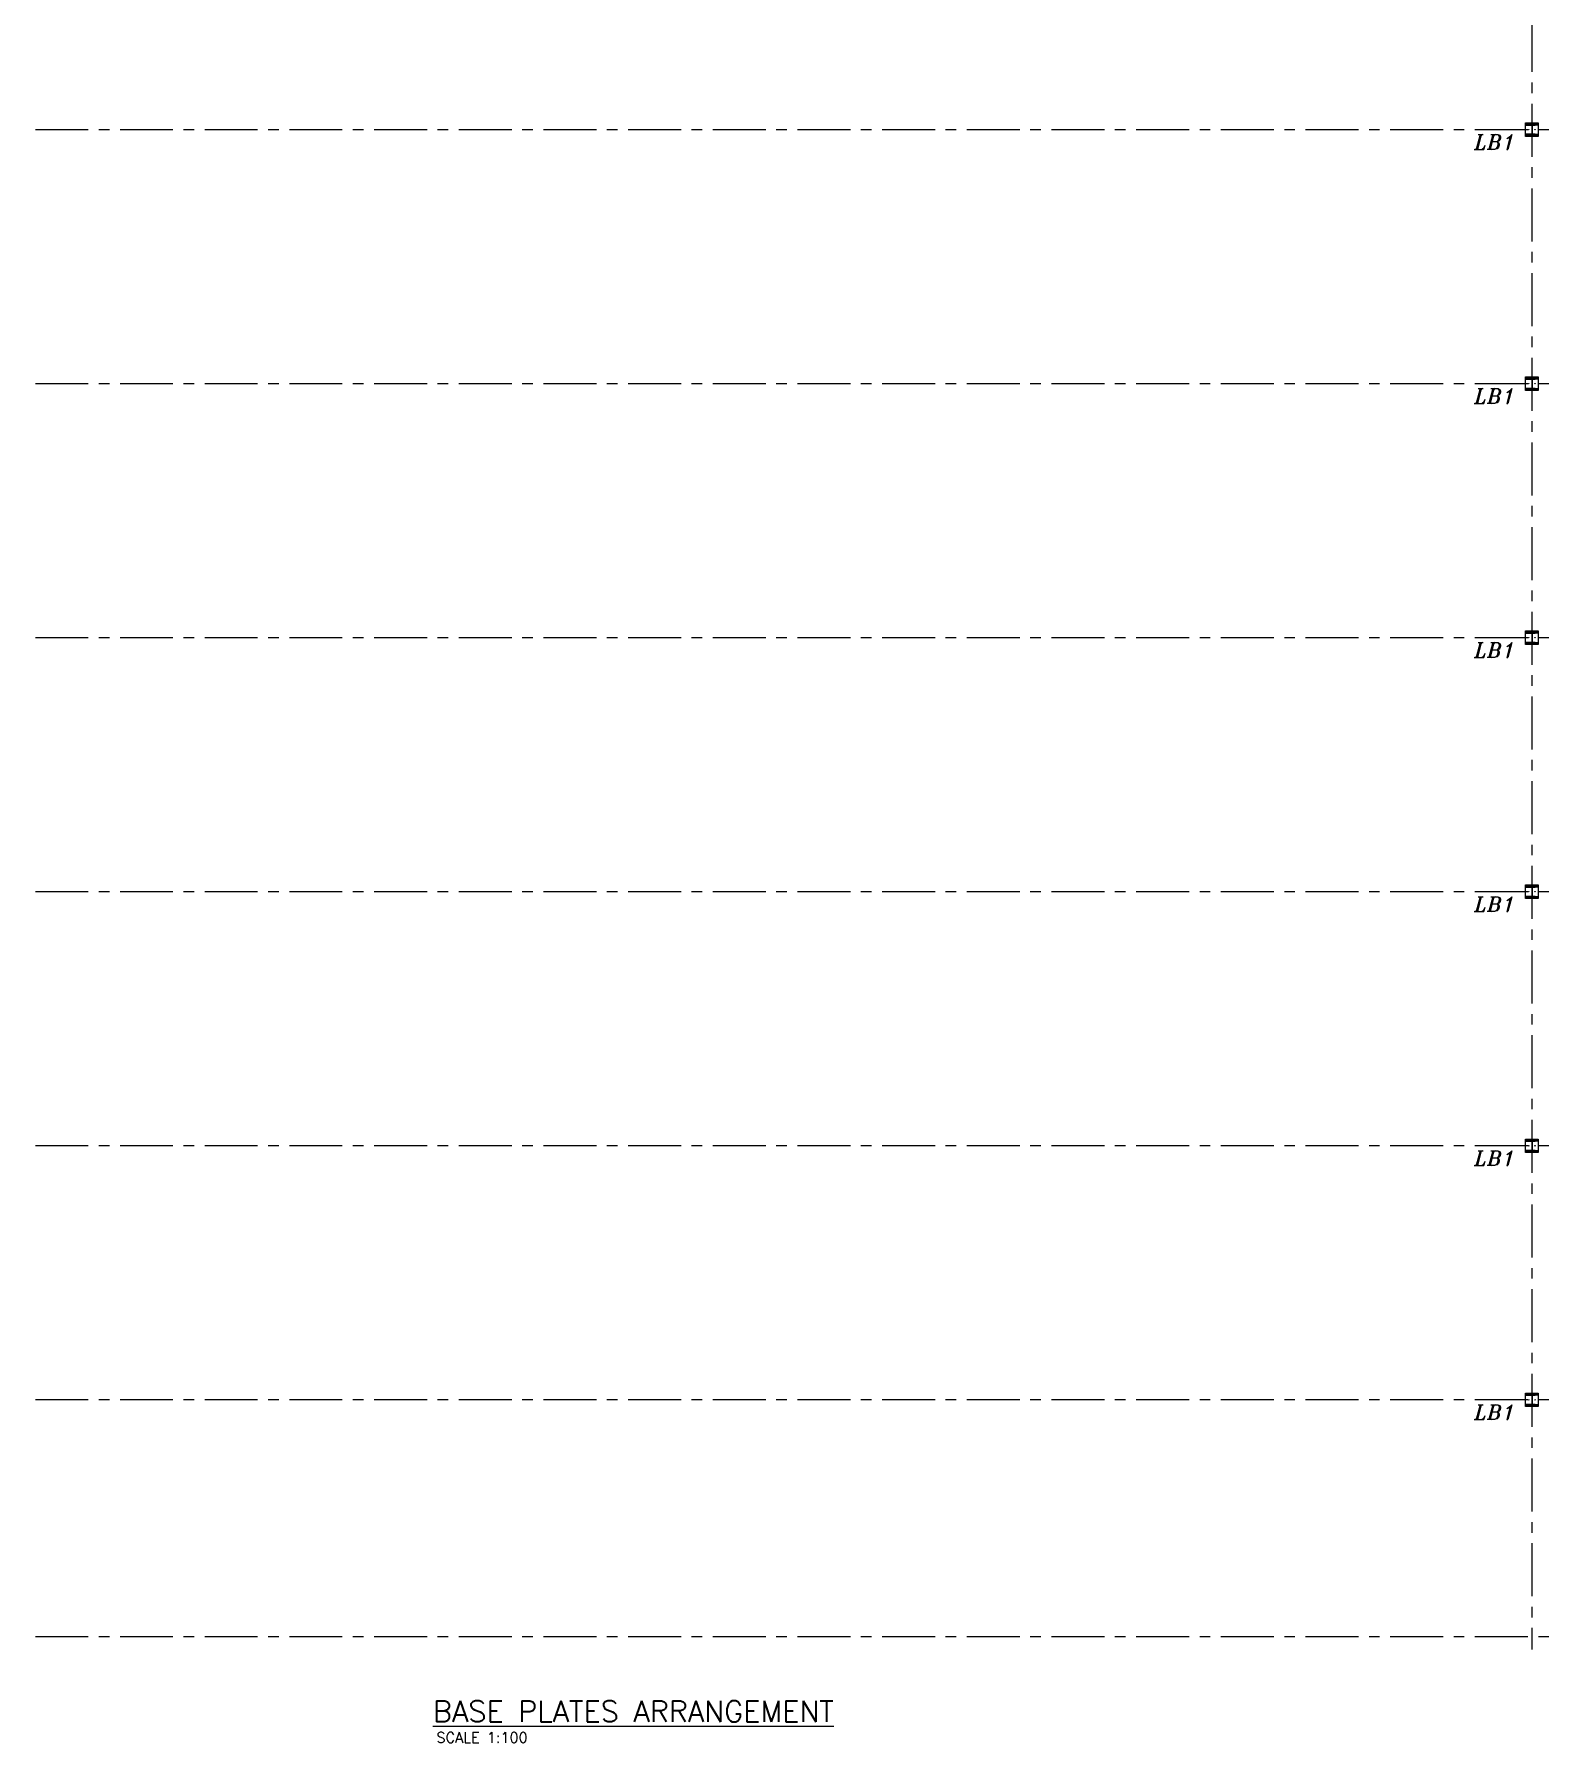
# Model space of a CAD drawing. Header units: inches. Extents: x -15 to 1885144, y -42615 to 866270.
# Drawn here: x 1663659 to 1699292, y 469902 to 510259 of the extents above; entities that cross this region are included whole.
import ezdxf
from ezdxf.enums import TextEntityAlignment as Align

# ---------------------------------------------------------------- set-up
doc = ezdxf.new("R2010")
doc.units = ezdxf.units.IN
doc.header["$LTSCALE"] = 100
doc.header["$MEASUREMENT"] = 0
doc.linetypes.add('CENTER', pattern=[2, 1.25, -0.25, 0.25, -0.25])
doc.linetypes.add('PHANTOM2', pattern=[1.25, 0.625, -0.125, 0.125, -0.125, 0.125, -0.125])
for name, color, linetype in [('axis', 8, 'PHANTOM2'), ('bracing', 6, 'Continuous'), ('columns', 2, 'Continuous'), ('text', 3, 'Continuous')]:
    doc.layers.add(name, color=color, linetype=linetype)
doc.styles.add('LEROY100', font='simplex.shx')
doc.styles.add('T45', font='simplex.shx', dxfattribs={"height": 4.5})
doc.styles.add('TEXT-3', font='ITALICT.shx', dxfattribs={"height": 350})

# ---------------------------------------------------------------- blocks, each defined once
blk = doc.blocks.new('*U1034')
at = {"layer": 'text', "linetype": 'Continuous', "style": 'TEXT-3'}
blk.add_text('LB1', height=350, dxfattribs=at).set_placement((17673, -175))
blk = doc.blocks.new('*U1035')
at = {"layer": 'bracing', "color": 0, "linetype": 'ByBlock', "lineweight": -2, "transparency": 16777216}
for p in [(0, 30000), (0, 24000), (0, 18000), (0, 12000), (0, 6000), (0, 0)]:
    blk.add_blockref('*U1034', p, dxfattribs=at)

msp = doc.modelspace()

# ---------------------------------------------------------------- linework, layer by layer
at = {"layer": 'axis', "linetype": 'CENTER', "ltscale": 10}
for p, q in [((1699034.378, 550615.913), (1699034.378, 472103.515)), ((1734936.993, 508003.515), (1628025.176, 508003.515)), ((1734936.993, 508003.515), (1628025.176, 508003.515)), ((1734936.993, 508003.515), (1628025.176, 508003.515)), ((1734936.993, 508003.515), (1628025.176, 508003.515)), ((1734936.993, 502003.515), (1628025.176, 502003.515)), ((1734936.993, 502003.515), (1628025.176, 502003.515)), ((1734936.993, 502003.515), (1628025.176, 502003.515)), ((1734936.993, 502003.515), (1628025.176, 502003.515)), ((1734936.993, 496003.515), (1628025.176, 496003.515)), ((1734936.993, 496003.515), (1628025.176, 496003.515)), ((1734936.993, 496003.515), (1628025.176, 496003.515)), ((1734936.993, 496003.515), (1628025.176, 496003.515)), ((1734936.993, 490003.515), (1628025.176, 490003.515)), ((1734936.993, 490003.515), (1628025.176, 490003.515)), ((1734936.993, 490003.515), (1628025.176, 490003.515)), ((1734936.993, 490003.515), (1628025.176, 490003.515)), ((1734936.993, 484003.515), (1628025.176, 484003.515)), ((1734936.993, 484003.515), (1628025.176, 484003.515)), ((1734936.993, 484003.515), (1628025.176, 484003.515)), ((1734936.993, 484003.515), (1628025.176, 484003.515)), ((1734936.993, 478003.515), (1628025.176, 478003.515)), ((1734936.993, 478003.515), (1628025.176, 478003.515)), ((1734936.993, 478003.515), (1628025.176, 478003.515)), ((1734936.993, 478003.515), (1628025.176, 478003.515)), ((1734936.993, 472403.515), (1628025.176, 472403.515))]:
    msp.add_line(p, q, dxfattribs=at)
at = {"layer": 'columns'}
for p, q in [((1698884.378, 507843.515), (1698884.378, 508163.515)), ((1698884.378, 508163.515), (1699184.378, 508163.515)), ((1698959.378, 508133.515), (1698899.378, 508133.515)), ((1698899.378, 508133.515), (1698899.378, 508113.515)), ((1698899.378, 508113.515), (1698959.378, 508113.515)), ((1699109.378, 508133.515), (1698959.378, 508133.515)), ((1698959.378, 508133.515), (1698959.378, 508113.515)), ((1698959.378, 508113.515), (1699109.378, 508113.515)), ((1699029.378, 508113.515), (1699029.378, 507893.515)), ((1699039.378, 508113.515), (1699039.378, 507893.515)), ((1699109.378, 508113.515), (1699109.378, 508133.515)), ((1699109.378, 508133.515), (1699169.378, 508133.515)), ((1699169.378, 508113.515), (1699109.378, 508113.515)), ((1699169.378, 508133.515), (1699169.378, 508113.515)), ((1699184.378, 508163.515), (1699184.378, 507843.515)), ((1699184.378, 507843.515), (1698884.378, 507843.515)), ((1698959.378, 507893.515), (1698899.378, 507893.515)), ((1698899.378, 507893.515), (1698899.378, 507873.515)), ((1698899.378, 507873.515), (1698959.378, 507873.515)), ((1699109.378, 507893.515), (1698959.378, 507893.515)), ((1698959.378, 507893.515), (1698959.378, 507873.515)), ((1698959.378, 507873.515), (1699109.378, 507873.515)), ((1699109.378, 507873.515), (1699109.378, 507893.515)), ((1699109.378, 507893.515), (1699169.378, 507893.515)), ((1699169.378, 507873.515), (1699109.378, 507873.515)), ((1699169.378, 507893.515), (1699169.378, 507873.515)), ((1698884.378, 501843.515), (1698884.378, 502163.515)), ((1698884.378, 502163.515), (1699184.378, 502163.515)), ((1698959.378, 502133.515), (1698899.378, 502133.515)), ((1698899.378, 502133.515), (1698899.378, 502113.515)), ((1698899.378, 502113.515), (1698959.378, 502113.515)), ((1699109.378, 502133.515), (1698959.378, 502133.515)), ((1698959.378, 502133.515), (1698959.378, 502113.515)), ((1698959.378, 502113.515), (1699109.378, 502113.515)), ((1699029.378, 502113.515), (1699029.378, 501893.515)), ((1699039.378, 502113.515), (1699039.378, 501893.515)), ((1699109.378, 502113.515), (1699109.378, 502133.515)), ((1699109.378, 502133.515), (1699169.378, 502133.515)), ((1699169.378, 502113.515), (1699109.378, 502113.515)), ((1699169.378, 502133.515), (1699169.378, 502113.515)), ((1699184.378, 502163.515), (1699184.378, 501843.515)), ((1699184.378, 501843.515), (1698884.378, 501843.515)), ((1698959.378, 501893.515), (1698899.378, 501893.515)), ((1698899.378, 501893.515), (1698899.378, 501873.515)), ((1698899.378, 501873.515), (1698959.378, 501873.515)), ((1699109.378, 501893.515), (1698959.378, 501893.515)), ((1698959.378, 501893.515), (1698959.378, 501873.515)), ((1698959.378, 501873.515), (1699109.378, 501873.515)), ((1699109.378, 501873.515), (1699109.378, 501893.515)), ((1699109.378, 501893.515), (1699169.378, 501893.515)), ((1699169.378, 501873.515), (1699109.378, 501873.515)), ((1699169.378, 501893.515), (1699169.378, 501873.515)), ((1698884.378, 495843.515), (1698884.378, 496163.515)), ((1698884.378, 496163.515), (1699184.378, 496163.515)), ((1698959.378, 496133.515), (1698899.378, 496133.515)), ((1698899.378, 496133.515), (1698899.378, 496113.515)), ((1698899.378, 496113.515), (1698959.378, 496113.515)), ((1699109.378, 496133.515), (1698959.378, 496133.515)), ((1698959.378, 496133.515), (1698959.378, 496113.515)), ((1698959.378, 496113.515), (1699109.378, 496113.515)), ((1699029.378, 496113.515), (1699029.378, 495893.515)), ((1699039.378, 496113.515), (1699039.378, 495893.515)), ((1699109.378, 496113.515), (1699109.378, 496133.515)), ((1699109.378, 496133.515), (1699169.378, 496133.515)), ((1699169.378, 496113.515), (1699109.378, 496113.515)), ((1699169.378, 496133.515), (1699169.378, 496113.515)), ((1699184.378, 496163.515), (1699184.378, 495843.515)), ((1699184.378, 495843.515), (1698884.378, 495843.515)), ((1698959.378, 495893.515), (1698899.378, 495893.515)), ((1698899.378, 495893.515), (1698899.378, 495873.515)), ((1698899.378, 495873.515), (1698959.378, 495873.515)), ((1699109.378, 495893.515), (1698959.378, 495893.515)), ((1698959.378, 495893.515), (1698959.378, 495873.515)), ((1698959.378, 495873.515), (1699109.378, 495873.515)), ((1699109.378, 495873.515), (1699109.378, 495893.515)), ((1699109.378, 495893.515), (1699169.378, 495893.515)), ((1699169.378, 495873.515), (1699109.378, 495873.515)), ((1699169.378, 495893.515), (1699169.378, 495873.515)), ((1698884.378, 489843.515), (1698884.378, 490163.515)), ((1698884.378, 490163.515), (1699184.378, 490163.515)), ((1698959.378, 490133.515), (1698899.378, 490133.515)), ((1698899.378, 490133.515), (1698899.378, 490113.515)), ((1698899.378, 490113.515), (1698959.378, 490113.515)), ((1699109.378, 490133.515), (1698959.378, 490133.515)), ((1698959.378, 490133.515), (1698959.378, 490113.515)), ((1698959.378, 490113.515), (1699109.378, 490113.515)), ((1699029.378, 490113.515), (1699029.378, 489893.515)), ((1699039.378, 490113.515), (1699039.378, 489893.515)), ((1699109.378, 490113.515), (1699109.378, 490133.515)), ((1699109.378, 490133.515), (1699169.378, 490133.515)), ((1699169.378, 490113.515), (1699109.378, 490113.515)), ((1699169.378, 490133.515), (1699169.378, 490113.515)), ((1699184.378, 490163.515), (1699184.378, 489843.515)), ((1699184.378, 489843.515), (1698884.378, 489843.515)), ((1698959.378, 489893.515), (1698899.378, 489893.515)), ((1698899.378, 489893.515), (1698899.378, 489873.515)), ((1698899.378, 489873.515), (1698959.378, 489873.515)), ((1699109.378, 489893.515), (1698959.378, 489893.515)), ((1698959.378, 489893.515), (1698959.378, 489873.515)), ((1698959.378, 489873.515), (1699109.378, 489873.515)), ((1699109.378, 489873.515), (1699109.378, 489893.515)), ((1699109.378, 489893.515), (1699169.378, 489893.515)), ((1699169.378, 489873.515), (1699109.378, 489873.515)), ((1699169.378, 489893.515), (1699169.378, 489873.515)), ((1698884.378, 483843.515), (1698884.378, 484163.515)), ((1698884.378, 484163.515), (1699184.378, 484163.515)), ((1698959.378, 484133.515), (1698899.378, 484133.515)), ((1698899.378, 484133.515), (1698899.378, 484113.515)), ((1698899.378, 484113.515), (1698959.378, 484113.515)), ((1698959.378, 483893.515), (1698899.378, 483893.515)), ((1698899.378, 483893.515), (1698899.378, 483873.515)), ((1699109.378, 484133.515), (1698959.378, 484133.515)), ((1698959.378, 484133.515), (1698959.378, 484113.515)), ((1698959.378, 484113.515), (1699109.378, 484113.515)), ((1699109.378, 483893.515), (1698959.378, 483893.515)), ((1698959.378, 483893.515), (1698959.378, 483873.515)), ((1699029.378, 484113.515), (1699029.378, 483893.515)), ((1699039.378, 484113.515), (1699039.378, 483893.515)), ((1699109.378, 484113.515), (1699109.378, 484133.515)), ((1699109.378, 484133.515), (1699169.378, 484133.515)), ((1699169.378, 484113.515), (1699109.378, 484113.515)), ((1699109.378, 483873.515), (1699109.378, 483893.515)), ((1699109.378, 483893.515), (1699169.378, 483893.515)), ((1699169.378, 484133.515), (1699169.378, 484113.515)), ((1699169.378, 483893.515), (1699169.378, 483873.515)), ((1699184.378, 484163.515), (1699184.378, 483843.515)), ((1699184.378, 483843.515), (1698884.378, 483843.515)), ((1698899.378, 483873.515), (1698959.378, 483873.515)), ((1698959.378, 483873.515), (1699109.378, 483873.515)), ((1699169.378, 483873.515), (1699109.378, 483873.515)), ((1698884.378, 477843.515), (1698884.378, 478163.515)), ((1698884.378, 478163.515), (1699184.378, 478163.515)), ((1699184.378, 477843.515), (1698884.378, 477843.515)), ((1698959.378, 478133.515), (1698899.378, 478133.515)), ((1698899.378, 478133.515), (1698899.378, 478113.515)), ((1698899.378, 478113.515), (1698959.378, 478113.515)), ((1698959.378, 477893.515), (1698899.378, 477893.515)), ((1698899.378, 477893.515), (1698899.378, 477873.515)), ((1698899.378, 477873.515), (1698959.378, 477873.515)), ((1699109.378, 478133.515), (1698959.378, 478133.515)), ((1698959.378, 478133.515), (1698959.378, 478113.515)), ((1698959.378, 478113.515), (1699109.378, 478113.515)), ((1699109.378, 477893.515), (1698959.378, 477893.515)), ((1698959.378, 477893.515), (1698959.378, 477873.515)), ((1698959.378, 477873.515), (1699109.378, 477873.515)), ((1699029.378, 478113.515), (1699029.378, 477893.515)), ((1699039.378, 478113.515), (1699039.378, 477893.515)), ((1699109.378, 478113.515), (1699109.378, 478133.515)), ((1699109.378, 478133.515), (1699169.378, 478133.515)), ((1699169.378, 478113.515), (1699109.378, 478113.515)), ((1699109.378, 477873.515), (1699109.378, 477893.515)), ((1699109.378, 477893.515), (1699169.378, 477893.515)), ((1699169.378, 477873.515), (1699109.378, 477873.515)), ((1699169.378, 478133.515), (1699169.378, 478113.515)), ((1699169.378, 477893.515), (1699169.378, 477873.515)), ((1699184.378, 478163.515), (1699184.378, 477843.515))]:
    msp.add_line(p, q, dxfattribs=at)
at = {"layer": 'columns', "ltscale": 0.01}
for p, q in [((1699039.378, 508003.515), (1699029.378, 508003.515)), ((1699039.378, 502003.515), (1699029.378, 502003.515)), ((1699039.378, 496003.515), (1699029.378, 496003.515)), ((1699039.378, 490003.515), (1699029.378, 490003.515)), ((1699039.378, 484003.515), (1699029.378, 484003.515)), ((1699039.378, 478003.515), (1699029.378, 478003.515))]:
    msp.add_line(p, q, dxfattribs=at)
at = {"layer": 'columns'}
for centre in [(1698959.378, 508003.515), (1699109.378, 508003.515), (1698959.378, 502003.515), (1699109.378, 502003.515), (1698959.378, 496003.515), (1699109.378, 496003.515), (1698959.378, 490003.515), (1699109.378, 490003.515), (1698959.378, 484003.515), (1699109.378, 484003.515), (1698959.378, 478003.515), (1699109.378, 478003.515)]:
    msp.add_circle(centre, 5, dxfattribs=at)

# ---------------------------------------------------------------- block references
at = {"layer": 'bracing'}
msp.add_blockref('*U1035', (1680000.51, 477712.193), dxfattribs=at)

# ---------------------------------------------------------------- texts
at = {"layer": 'text', "style": 'T45'}
msp.add_text('%%UBASE PLATES ARRANGEMENT', height=500, dxfattribs=at).set_placement((1673075.911, 470396.695))
at = {"layer": 'text', "ltscale": 1000, "style": 'LEROY100'}
msp.add_text('SCALE 1:100', height=250, dxfattribs=at).set_placement((1674238.469, 470027.356), align=Align.MIDDLE)

doc.saveas('drawing.dxf')
